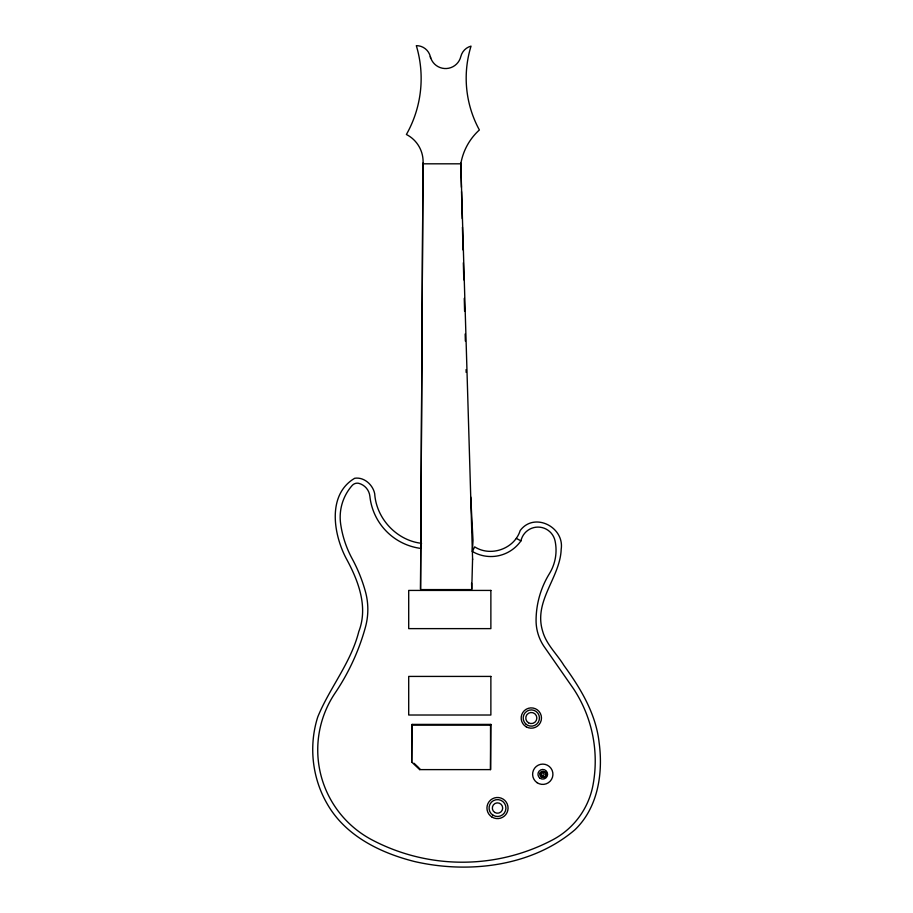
<?xml version="1.0" encoding="UTF-8"?>
<svg xmlns="http://www.w3.org/2000/svg" width="913" height="913" viewBox="0 0 913 913"><rect width="100%" height="100%" fill="white"/><g stroke="black" fill="none" stroke-linecap="round" stroke-linejoin="round"><path stroke-width="1.37" d="M420.528 588.874L423.004 163.096L420.551 589.593L471.747 589.593L472.58 558.87M420.939 497.049L421.258 537.437L420.608 548.393A58.786 58.786 0 0 1 369.879 496.284A15.042 15.042 0 0 0 358.672 483.297A6.825 6.825 0 0 0 352.178 485.465A47.933 47.933 0 0 0 340.663 524.051A103.842 103.842 0 0 0 352.178 558.756A155.484 155.484 0 0 1 365.405 591.533A67.117 67.117 0 0 1 365.405 627.288A224.039 224.039 0 0 1 335.151 692.967A101.731 101.731 0 0 0 372.116 839.937A193.83 193.83 0 0 0 552.513 839.937A78.221 78.221 0 0 0 593.016 784.997A131.107 131.107 0 0 0 573.672 689.007L545.118 648.002A46.403 46.403 0 0 1 536.068 620.178A89.736 89.736 0 0 1 549.386 573.706A44.817 44.817 0 0 0 555.058 540.873A17.45 17.45 0 0 0 520.935 540.873A36.554 36.554 0 0 1 472.363 551.463L473.014 540.507L470.743 497.049M472.363 551.463L474.692 546.876C490.806 557.215 514.498 548.804 520.17 530.567C534.242 511.565 564.611 527.063 561.187 549.238C560.217 577.689 533.352 600.88 542.619 631.111C546.202 644.384 556.907 653.925 563.892 665.372C580.645 688.448 595.938 713.726 599.133 742.68C603.231 773.151 598.072 807.446 575.042 829.677C531.891 866.585 468.597 873.935 414.628 861.552C380.139 852.879 345.171 835.715 327.048 803.611C312.052 777.591 308.617 745.499 317.781 716.899C329.707 687.706 350.98 662.735 358.786 631.591C368.464 606.757 358.181 580.326 346.164 558.368C333.348 534.037 327.071 494.538 354.712 478.264C364.104 476.803 372.915 484.814 374.695 493.728C376.316 518.595 396.699 540.53 421.578 543.326M411.717 725.105L412.06 724.408L490.874 724.408L490.532 769.613L419.683 769.613L411.717 762.081L411.717 725.105L490.532 725.105L490.874 724.408M411.717 762.081L412.06 724.408M419.683 769.613L420.026 768.917M539.96 773.311L540.736 773.573M516.336 538.385L520.935 540.873M414.046 763.268L419.033 767.97M430.32 56.572A15.692 15.692 0 0 0 460.814 56.572A14.334 14.334 0 0 1 471.04 46.107A108.316 108.316 0 0 0 479.371 129.966A58.923 58.923 0 0 0 460.814 163.815L423.027 163.815A30.528 30.528 0 0 0 406.399 134.485A113.863 113.863 0 0 0 416.317 45.65A14.288 14.288 0 0 1 430.32 56.572L430.628 58.284M472.603 559.589L460.791 163.096L461.419 187.302M461.522 191.57L462.218 218.629M462.435 227.177L463.028 249.957M463.348 262.773L463.793 279.869M464.261 298.38L464.591 311.196M465.174 333.975L465.356 341.097M466.098 369.582L466.166 372.424M471.576 583.179L471.724 588.874M490.532 725.105L490.532 769.613M544.719 776.495A2.967 2.967 0 0 1 540.005 775.342A2.967 2.967 0 0 1 542.71 771.302A2.967 2.967 0 0 1 545.575 775.228M490.874 590.426L408.704 590.426L408.704 628.623L490.874 628.623L490.874 590.426M490.874 676.419L408.704 676.419L408.704 715.016L490.874 715.016L490.874 676.419M526.242 726.828A10.157 10.157 0 0 0 541.477 718.029A10.157 10.157 0 0 0 526.242 709.241A10.157 10.157 0 0 0 526.242 726.828M537.118 782.703A10.157 10.157 0 0 0 552.901 774.943A10.157 10.157 0 0 0 538.282 765.151A10.157 10.157 0 0 0 537.118 782.703M492.016 817.078A10.568 10.568 0 0 0 508.062 808.29A10.568 10.568 0 0 0 492.427 798.784A10.568 10.568 0 0 0 492.016 817.078M525.568 723.781A8.126 8.126 0 0 0 539.172 720.14A8.126 8.126 0 0 0 529.22 710.177A8.126 8.126 0 0 0 525.568 723.781M540.085 778.275A4.827 4.827 0 0 0 547.583 774.589A4.827 4.827 0 0 0 540.644 769.944A4.827 4.827 0 0 0 540.085 778.275M542.025 775.377A1.335 1.335 0 0 0 544.102 774.361A1.335 1.335 0 0 0 542.174 773.071A1.335 1.335 0 0 0 542.025 775.377M493.111 815.275A8.457 8.457 0 0 0 505.95 808.233A8.457 8.457 0 0 0 493.442 800.633A8.457 8.457 0 0 0 493.111 815.275M541.888 776.997A2.967 2.967 0 0 0 546.499 774.726A2.967 2.967 0 0 0 542.231 771.873A2.967 2.967 0 0 0 541.888 776.997M528.547 722.834A5.535 5.535 0 0 0 536.855 718.029A5.535 5.535 0 0 0 528.547 713.236A5.535 5.535 0 0 0 528.547 722.834M494.8 812.479A5.193 5.193 0 0 0 502.686 808.165A5.193 5.193 0 0 0 495.006 803.497A5.193 5.193 0 0 0 494.8 812.479"/></g></svg>
